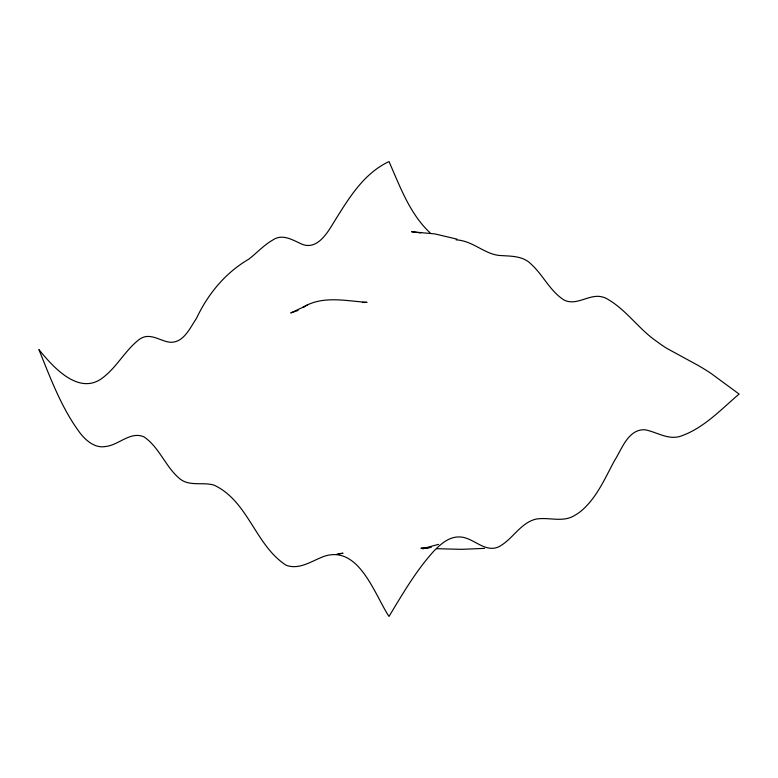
<?xml version="1.0" encoding="UTF-8"?>
<svg xmlns="http://www.w3.org/2000/svg" width="778" height="778" viewBox="0 0 778 778"><rect width="100%" height="100%" fill="white"/><g stroke="black" fill="none" stroke-linecap="round" stroke-linejoin="round"><path stroke-width="1.17" d="M307.135 305.151L302.953 307.339C322.423 295.251 345.724 300.96 367.051 302.341L362.324 302.496M304.276 306.649L290.748 312.931L298.071 310.461M438.578 544.367L422.619 548.646L424.769 548.315M425.848 548.159L431.109 547.304L422.619 548.646M336.962 554.189L343.04 553.246L338.304 553.741M484.568 548.373L461.655 549.336L436.497 548.694M424.866 548.169L420.917 548.208L425.303 548.295M420.694 232.933L411.63 231.737L434.97 233.935L456.939 239.118M430.215 232.953C409.753 213.901 400.048 186.535 389 161.571C363.141 173.689 348.155 199.363 333.616 222.634C327.11 233.419 316.938 250.351 301.845 244.166C292.975 240.178 282.55 233.4 273.029 239.877C264.034 244.963 257.022 252.724 248.96 259.064C225.377 272.747 208.027 293.889 196.445 318.397C190.017 327.83 183.744 342.913 170.188 342.262C161.921 341.406 154.647 335.571 146.118 336.553A21.191 12.234 -60 0 0 139.544 339.237C125.453 349.944 117.264 366.564 103.231 377.398C79.249 396.547 53.099 367.099 38.9 349.565C50.551 378.273 61.413 408.042 80.115 433.093C86.173 440.893 95.402 448.673 106.002 446.436C119.015 444.948 130.393 431.022 143.93 436.828C159.169 447.146 165.208 466.129 178.94 478.042C188.704 486.989 202.475 481.689 213.95 485.102C248.299 500.993 255.32 545.475 286.158 565.246C299.666 570.303 312.416 560.442 324.669 556.144C359.222 545.203 374.772 595.063 389 616.429C402.722 593.77 416.123 570.537 434.056 550.873C440.679 544.114 448.76 536.898 458.806 536.946C472.917 536.596 484.081 553.09 498.406 546.973C512.381 539.893 519.928 523.302 535.604 519.189C548.636 516.67 562.961 523.079 574.991 515.231A40.3 23.272 -60 0 0 581.555 510.66C596.911 497.473 604.944 478.276 614.377 460.877C621.885 449.198 628.118 428.834 645.098 429.787C656.895 432.033 668.176 440.299 680.604 436.205C703.72 428.26 720.914 409.529 739.1 394.067L710.966 373.362A261.359 150.893 60 0 0 697.885 365.29L666.658 348.281A132.474 76.487 60 0 1 656.661 341.377C638.184 328.686 625.59 308.623 605.624 298.081A35.827 20.685 60 0 0 599.06 296.379C587.176 295.504 575.759 305.88 564.05 300.026C550.095 291.215 543.219 275.159 531.228 264.219C522.621 255.272 509.687 256.341 498.406 255.369C485.871 253.609 476.068 244.487 464.019 241.209A65.906 38.054 60 0 0 456.103 239.848"/></g></svg>
